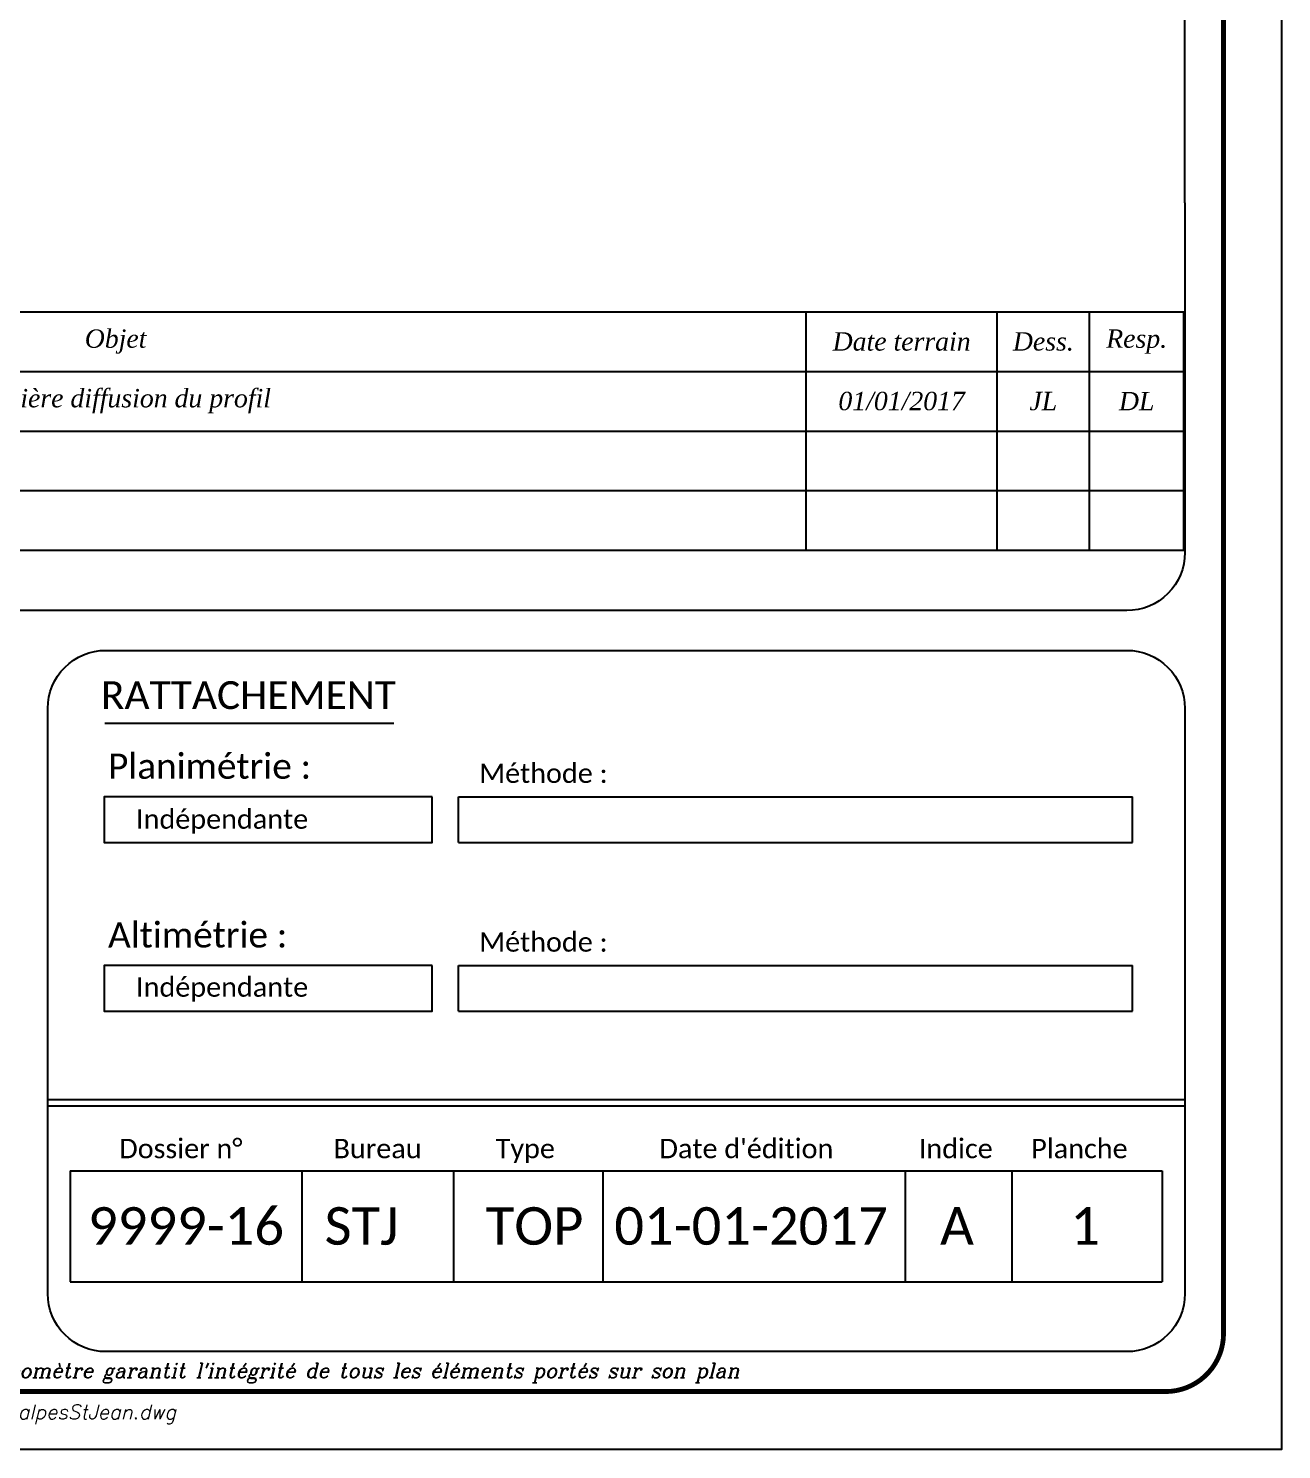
# Paper-space layout 'TOP_A1_00200_01-01-2017_MODELE' of a CAD drawing. Header units: metres. Extents: x -52 to 293, y -3 to 294.
# Drawn here: x 28 to 157.6, y -3.1 to 143.8 of the extents above; entities that cross this region are included whole.
import ezdxf

# ---------------------------------------------------------------- set-up
doc = ezdxf.new("R2010")
doc.units = ezdxf.units.M
doc.header["$LTSCALE"] = 2
doc.layers.add('CARTOUCHE', color=7, linetype='Continuous')
doc.styles.add('9', font='romans', dxfattribs={"oblique": 13.5, "height": 0.28})
doc.styles.add('CARTOUCHE', font='timesi.ttf', dxfattribs={"height": 1})
doc.styles.add('Legend', font='CALIBRI.TTF')
doc.styles.add('ROMANS', font='ROMANC.shx', dxfattribs={"height": 0.36})

# ---------------------------------------------------------------- blocks, each defined once
blk = doc.blocks.new('*T102')
at = {"layer": 'CARTOUCHE', "color": 0, "linetype": 'ByBlock', "lineweight": -2, "transparency": 16777216}
for p, q in [((0, 24.67), (189.87, 24.67)), ((0, 0), (0, 24.67)), ((8.05, 0), (8.05, 24.67)), ((150.83, 0), (150.83, 24.67)), ((170.56, 0), (170.56, 24.67)), ((180.13, 0), (180.13, 24.67)), ((189.87, 0), (189.87, 24.67)), ((0, 18.5), (189.87, 18.5)), ((0, 12.33), (189.87, 12.33)), ((0, 6.17), (189.87, 6.17)), ((0, 0), (189.87, 0))]:
    blk.add_line(p, q, dxfattribs=at)
at = {"layer": 'CARTOUCHE', "color": 0, "transparency": 16777216, "char_height": 1.9, "attachment_point": 5, "style": 'CARTOUCHE'}
for s, insert, width in [('Ind.', (4.03, 21.58), 7.9303), ('Objet', (79.44, 21.58), 142.6633), ('Date terrain', (160.7, 21.58), 19.6051), ('Dess.', (175.35, 21.58), 9.4537), ('Resp.', (185, 21.58), 9.6222), ('A', (4.03, 15.42), 7.9303), ('Première diffusion du profil', (79.44, 15.42), 142.6633), ('01/01/2017', (160.7, 15.42), 19.6051), ('JL', (175.35, 15.42), 9.4537), ('DL', (185, 15.42), 9.6222)]:
    blk.add_mtext(s, dxfattribs=dict(at, insert=insert, width=width))

psp = doc.layouts.new('TOP_A1_00200_01-01-2017_MODELE')

# ---------------------------------------------------------------- linework, layer by layer
at = {"layer": 'CARTOUCHE'}
psp.add_lwpolyline([(-52.43, 293.88), (157.57, 293.88), (157.57, -3.12), (-52.43, -3.12), (-52.43, 293.88)], dxfattribs=at)
at = {"layer": 'CARTOUCHE', "const_width": 0.5}
psp.add_lwpolyline([(-40.43, 287.88), (145.57, 287.88, -0.414214), (151.57, 281.88), (151.57, 8.88, -0.414214), (145.57, 2.88), (-40.43, 2.88, -0.414214), (-46.43, 8.88), (-46.43, 281.88, -0.414214)], format="xyb", close=True, dxfattribs=at)
at = {"layer": 'CARTOUCHE', "flags": 128}
for points in [[(147.57, 125.82), (147.57, 145.38), (147.57, 277.48, 0.414214), (141.57, 283.48), (-36.43, 283.48, 0.414214), (-42.43, 277.48), (-42.43, 145.38), (-42.43, 138.3, -0.004587), (-42.43, 125.17, 0.009813)], [(141.57, 83.65), (20.02, 83.65), (-36.43, 83.65, -0.414214), (-42.43, 89.65), (-42.43, 125.17)], [(147.57, 125.82), (147.57, 89.65, -0.414214), (141.57, 83.65), (141.57, 83.65)], [(147.57, 17.32), (147.57, 13.01, -0.414214), (141.57, 7.01), (141.57, 7.01), (92.47, 7.01), (36.02, 7.01, -0.414214), (30.02, 13.01), (30.02, 16.52), (30.02, 73.53), (30.02, 73.53, -0.414214), (36.02, 79.53), (92.47, 79.53), (141.57, 79.53), (141.57, 79.53, -0.414214), (147.57, 73.53), (147.57, 73.53), (147.57, 18.72), (147.57, 13.01)]]:
    psp.add_lwpolyline(points, format="xyb", dxfattribs=at)
for points in [[(35.91, 72.01), (65.81, 72.01)], [(72.49, 64.39), (142.17, 64.39)], [(72.49, 59.66), (72.49, 64.39)], [(142.17, 59.66), (142.17, 64.39)], [(72.49, 59.66), (142.17, 59.66)], [(72.49, 46.94), (142.17, 46.94)], [(72.49, 42.21), (72.49, 46.94)], [(142.17, 42.21), (142.17, 46.94)], [(72.49, 42.21), (142.17, 42.21)], [(30.02, 33.07), (147.57, 33.07)], [(30.02, 32.43), (147.57, 32.43)], [(145.57, 2.88), (-40.43, 2.88)]]:
    psp.add_lwpolyline(points, dxfattribs=at)
at = {"layer": 'CARTOUCHE'}
for points in [[(69.76, 64.39), (35.85, 64.39), (35.85, 59.66), (69.76, 59.66)], [(69.76, 46.94), (35.85, 46.94), (35.85, 42.21), (69.76, 42.21)]]:
    psp.add_lwpolyline(points, close=True, dxfattribs=at)
at = {"layer": 'CARTOUCHE', "color": 1, "flags": 128}
for points in [[(32.35, 25.71), (32.35, 14.24)], [(32.35, 25.71), (145.24, 25.71)], [(56.27, 25.71), (56.27, 14.24)], [(71.96, 25.71), (71.96, 14.24)], [(87.39, 25.71), (87.39, 14.24)], [(118.65, 25.71), (118.65, 14.24)], [(129.69, 25.71), (129.69, 14.24)], [(145.24, 25.71), (145.24, 14.24)], [(32.35, 14.24), (145.24, 14.24)]]:
    psp.add_lwpolyline(points, dxfattribs=at)

# ---------------------------------------------------------------- block references
psp.add_blockref('*T102', (-42.41, 89.88))

# ---------------------------------------------------------------- texts
at = {"layer": 'CARTOUCHE', "style": 'Legend'}
psp.add_text('RATTACHEMENT', height=2.88, dxfattribs=at).set_placement((35.51, 73.46))
for s, height, p in [('Planimétrie :', 2.6, (36.25, 66.25)), ('Méthode :', 2, (74.63, 65.82)), ('Indépendante', 2, (39.14, 61.08)), ('Altimétrie :', 2.6, (36.25, 48.8)), ('Méthode :', 2, (74.63, 48.37)), ('Indépendante', 2, (39.14, 43.71)), ('Dossier n°', 2, (37.4, 27.01)), ('Bureau', 2, (59.56, 27.01)), ('Type', 2, (76.33, 27.01)), ("Date d'édition", 2, (93.25, 27.01)), ('Indice', 2, (120.06, 27.01)), ('Planche', 2, (131.69, 27.01))]:
    psp.add_text(s, height=height, rotation=360, dxfattribs=at).set_placement(p)
at = {"layer": 'CARTOUCHE', "color": 1, "style": 'Legend'}
for s, height, p in [('9999-16', 3.886, (34.17, 18.06)), ('STJ', 3.886, (58.64, 18.06)), ('TOP', 3.886, (75.3, 18.06)), ('01-01-2017', 3.886, (88.59, 18.06)), ('A', 3.89, (122.26, 18.06)), ('1', 3.89, (135.73, 18.06))]:
    psp.add_text(s, height=height, rotation=360, dxfattribs=at).set_placement(p)
at = {"layer": 'CARTOUCHE', "style": 'ROMANS', "oblique": 13.5, "width": 0.95}
psp.add_text("Seul l'exemplaire papier visé par le géomètre garantit l'intégrité de tous les éléments portés sur son plan", height=1.52, rotation=360, dxfattribs=at).set_placement((-14.8, 4.29))
at = {"layer": 'CARTOUCHE', "insert": (-43.95, 1.52), "char_height": 1.5, "attachment_point": 1, "style": '9'}
psp.add_mtext('Z:\\\\divers\\\\AurelieStagiaire\\\\Appload\\\\Cartouche\\\\Package\\\\CartoucheMesuralpesStJean.dwg', dxfattribs=at)

doc.saveas('drawing.dxf')
